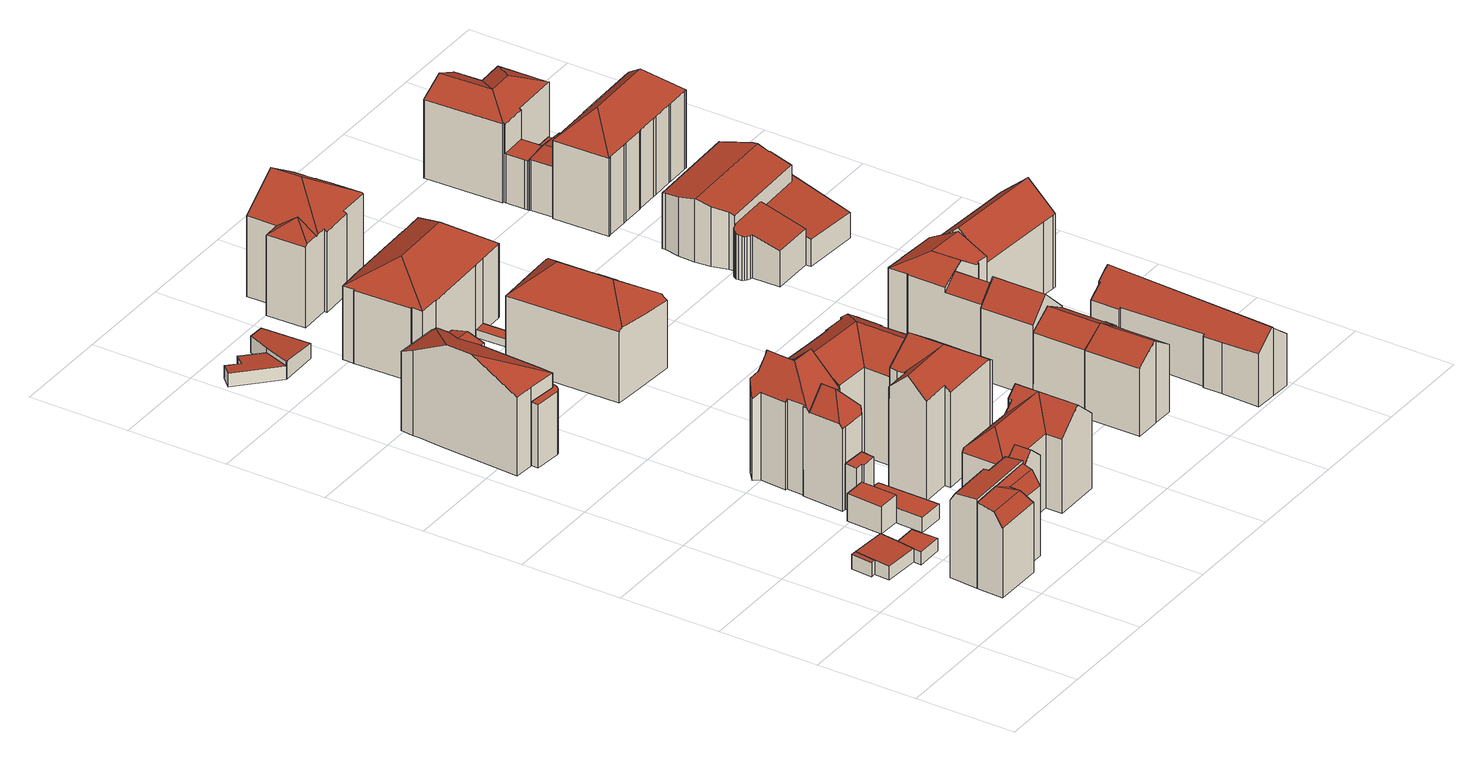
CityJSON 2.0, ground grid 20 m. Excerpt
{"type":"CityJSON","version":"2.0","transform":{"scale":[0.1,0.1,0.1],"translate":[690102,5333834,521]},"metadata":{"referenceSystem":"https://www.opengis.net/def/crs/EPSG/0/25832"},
"CityObjects":{
"building1":{"type":"Building","attributes":{"Gemeindeschluessel":"09162000","HoeheDach":"524.920","HoeheGrund":"521.940","Methode":"2000","NiedrigsteTraufeDesGebaeudes":"524.700","Geometrietyp2DReferenz":"3000","function":"31001_1000","roofType":"1000","measuredHeight":2.98},"geometry":[{"type":"MultiSurface","lod":"2","boundaries":[[[0,1,2,3]],[[4,5,6,7]],[[7,6,1,0]],[[4,7,0,3]],[[2,1,6,5]],[[3,2,5,4]]],"semantics":{"surfaces":[{"type":"WallSurface"},{"type":"GroundSurface"},{"type":"RoofSurface"}],"values":[0,0,0,1,2,0]}}]},
"building2":{"type":"Building","attributes":{"Gemeindeschluessel":"09162000","HoeheDach":"524.920","HoeheGrund":"521.780","Methode":"2000","NiedrigsteTraufeDesGebaeudes":"524.545","Geometrietyp2DReferenz":"3000","function":"31001_1000","roofType":"1000","measuredHeight":3.14},"geometry":[{"type":"MultiSurface","lod":"2","boundaries":[[[8,9,10,11]],[[11,10,12,13]],[[1,14,12,10,9]],[[13,12,14,15]],[[1,16,17,15,14]],[[16,1,9,8]],[[11,13,15,17,16,8]]],"semantics":{"surfaces":[{"type":"WallSurface"},{"type":"RoofSurface"},{"type":"GroundSurface"}],"values":[0,0,1,0,0,0,2]}}]},
"building3":{"type":"Building","attributes":{"Gemeindeschluessel":"09162000","HoeheDach":"538.920","HoeheGrund":"521.520","Methode":"2000","NiedrigsteTraufeDesGebaeudes":"535.650","Geometrietyp2DReferenz":"3000","function":"31001_1000","roofType":"1000","measuredHeight":17.4,"storeysAboveGround":4},"geometry":[{"type":"MultiSurface","lod":"2","boundaries":[[[18,19,20,21,22,23]],[[22,24,25,26,23]],[[27,28,29,30,31]],[[32,31,30,33]],[[27,20,19,28]],[[28,19,18,34]],[[32,33,35,24,22,21]],[[34,18,23,26]],[[29,28,34,36]],[[29,36,35,33,30]],[[25,24,35,36]],[[32,21,20,27,31]],[[34,26,25,36]]],"semantics":{"surfaces":[{"type":"WallSurface"},{"type":"RoofSurface"},{"type":"GroundSurface"}],"values":[0,0,1,0,1,1,2,1,1,0,0,0,1]}}]},
"building4":{"type":"Building","attributes":{"Gemeindeschluessel":"09162000","HoeheDach":"524.400","HoeheGrund":"521.820","Methode":"2000","NiedrigsteTraufeDesGebaeudes":"524.260","Geometrietyp2DReferenz":"3000","function":"31001_2000","roofType":"1000","measuredHeight":2.58},"geometry":[{"type":"MultiSurface","lod":"2","boundaries":[[[37,38,39,13]],[[37,13,11,40,41]],[[13,39,42,11]],[[43,44,42,39,38]],[[41,43,38,37]],[[11,42,44,40]],[[40,44,43,41]]],"semantics":{"surfaces":[{"type":"WallSurface"},{"type":"GroundSurface"},{"type":"RoofSurface"}],"values":[0,1,0,2,0,0,0]}}]},
"building5":{"type":"Building","attributes":{"Gemeindeschluessel":"09162000","HoeheDach":"539.530","HoeheGrund":"521.530","Methode":"2000","NiedrigsteTraufeDesGebaeudes":"537.250","Geometrietyp2DReferenz":"3000","function":"31001_1000","roofType":"1000","measuredHeight":18,"storeysAboveGround":4},"geometry":[{"type":"MultiSurface","lod":"2","boundaries":[[[45,46,47,48]],[[49,22,21,50]],[[51,52,46,45,53]],[[21,22,54,52,51,55]],[[54,22,49,48,47]],[[54,47,46,52]],[[51,53,56,55]],[[50,21,55,56]],[[50,56,53,45,48,49]]],"semantics":{"surfaces":[{"type":"RoofSurface"},{"type":"WallSurface"},{"type":"GroundSurface"}],"values":[0,1,1,2,1,1,1,1,0]}}]},
"building6":{"type":"Building","attributes":{"Gemeindeschluessel":"09162000","HoeheDach":"527.540","HoeheGrund":"522.010","Methode":"1000","NiedrigsteTraufeDesGebaeudes":"527.540","Geometrietyp2DReferenz":"3000","function":"31001_2000","roofType":"1000","measuredHeight":5.53,"storeysAboveGround":1},"geometry":[{"type":"MultiSurface","lod":"2","boundaries":[[[57,58,59,60]],[[61,62,63,64,65,59,58,66]],[[67,66,58,57]],[[68,69,70,64,63,62]],[[60,59,65,71]],[[72,68,62,61,66,67]],[[70,69,68,72,67,57,60,71]],[[71,65,64,70]]],"semantics":{"surfaces":[{"type":"WallSurface"},{"type":"RoofSurface"},{"type":"GroundSurface"}],"values":[0,1,0,0,0,0,2,0]}}]},
"building7":{"type":"Building","attributes":{"Gemeindeschluessel":"09162000","HoeheDach":"524.945","HoeheGrund":"521.910","Methode":"1000","NiedrigsteTraufeDesGebaeudes":"524.945","Geometrietyp2DReferenz":"3000","function":"31001_2000","roofType":"1000","measuredHeight":3.04},"geometry":[{"type":"MultiSurface","lod":"2","boundaries":[[[73,74,75,76,77,78]],[[79,80,81,82]],[[83,84,80,79]],[[85,74,73,78,86,83,79,82,87,88,89]],[[76,75,90,91,92,93,81,80,84,94,77]],[[88,92,91,89]],[[87,93,92,88]],[[77,94,84,83,86,78]],[[74,85,89,91,90,75]],[[82,81,93,87]]],"semantics":{"surfaces":[{"type":"WallSurface"},{"type":"GroundSurface"},{"type":"RoofSurface"}],"values":[0,0,0,1,2,0,0,0,0,0]}}]},
"building8":{"type":"Building","attributes":{"Gemeindeschluessel":"09162000","HoeheDach":"531.103","HoeheGrund":"521.870","Methode":"1000","NiedrigsteTraufeDesGebaeudes":"531.103","Geometrietyp2DReferenz":"3000","function":"31001_1000","roofType":"1000","measuredHeight":9.23},"geometry":[{"type":"MultiSurface","lod":"2","boundaries":[[[95,96,97,98]],[[99,100,101,79]],[[98,97,102,82]],[[101,100,103,104]],[[105,82,102,106,99,79]],[[82,105,79,101,104,95,98]],[[100,99,106,102,97,96,103]],[[104,103,96,95]]],"semantics":{"surfaces":[{"type":"WallSurface"},{"type":"GroundSurface"},{"type":"RoofSurface"}],"values":[0,0,0,0,0,1,2,0]}}]},
"building9":{"type":"Building","attributes":{"Gemeindeschluessel":"09162000","HoeheDach":"534.790","HoeheGrund":"521.990","Methode":"2000","NiedrigsteTraufeDesGebaeudes":"534.790","Geometrietyp2DReferenz":"3000","function":"31001_1000","roofType":"1000","measuredHeight":12.8},"geometry":[{"type":"MultiSurface","lod":"2","boundaries":[[[107,108,109,110]],[[111,112,113,108,107,114,115,116,117,118,119,120,121]],[[117,116,122,123]],[[112,111,124,125]],[[121,120,126,127]],[[120,119,128,126]],[[115,114,129,130]],[[108,113,131,109]],[[127,126,128,132,123,122,130,129,110,109,131,125,124]],[[114,107,110,129]],[[113,112,125,131]],[[118,117,123,132]],[[119,118,132,128]],[[116,115,130,122]],[[111,121,127,124]]],"semantics":{"surfaces":[{"type":"WallSurface"},{"type":"RoofSurface"},{"type":"GroundSurface"}],"values":[0,1,0,0,0,0,0,0,2,0,0,0,0,0,0]}}]},
"building10":{"type":"Building","attributes":{"name":"Artemed Fachklinik","Gemeindeschluessel":"09162000","HoeheDach":"542.940","HoeheGrund":"521.940","Methode":"2000","NiedrigsteTraufeDesGebaeudes":"537.300","Geometrietyp2DReferenz":"3000","function":"31001_1000","roofType":"3200","measuredHeight":21,"storeysAboveGround":4},"geometry":[{"type":"MultiSurface","lod":"2","boundaries":[[[133,134,135,136]],[[137,138,139,140]],[[141,142,143,144]],[[144,143,145,146]],[[147,148,149,150,151,152,153]],[[154,150,149,139,138,155]],[[156,157,158,159,160,135,134]],[[161,147,153,136,135,160]],[[136,153,152,133]],[[162,163,158,157,164]],[[165,155,138,137]],[[161,160,159,166]],[[156,167,164,157]],[[168,145,143,169]],[[170,162,164,167,171]],[[140,139,149,148]],[[152,151,134,133]],[[166,159,158,163]],[[162,170,141,144,146,172,173,174,175,165,137,140,148,147,161,166,163]],[[171,142,141,170]],[[173,172,168,169,154,155,165,175,174]],[[171,167,156,134,151,150,154,169,143,142]],[[146,145,168,172]]],"semantics":{"surfaces":[{"type":"WallSurface"},{"type":"RoofSurface"},{"type":"GroundSurface"}],"values":[0,0,0,0,0,1,1,0,1,0,0,0,1,1,0,0,0,0,2,0,0,1,0]}}]},
"building11":{"type":"Building","attributes":{"Gemeindeschluessel":"09162000","HoeheDach":"545.140","HoeheGrund":"521.812","Methode":"2000","NiedrigsteTraufeDesGebaeudes":"538.214","Geometrietyp2DReferenz":"3000","function":"31001_1000","roofType":"3100","measuredHeight":23.33,"storeysAboveGround":4},"geometry":[{"type":"MultiSurface","lod":"2","boundaries":[[[176,177,178,179]],[[180,181,182,183]],[[184,185,186,187]],[[188,189,190,191]],[[192,193,194,195]],[[196,197,188]],[[198,190,189,199,200,201,202,203]],[[182,204,183]],[[192,205,181,180,193]],[[206,207,208,197,196,209]],[[205,179,178,204,182,181]],[[210,211,203,202]],[[212,184,187,213]],[[214,215,216,217]],[[218,206,209,219,220]],[[212,221,216,215,200,199,183,204,178,177,185,184]],[[211,220,219,222,198,203]],[[195,194,208,207]],[[223,221,212,213]],[[201,200,215,214]],[[211,210,218,220]],[[188,197,208,194,193,180,183,199,189]],[[222,191,190,198]],[[219,209,196,188,191,222]],[[185,177,176,186]],[[217,216,221,223]],[[192,195,207,206,218,210,202,201,214,217,223,213,187,186,176,179,205]]],"semantics":{"surfaces":[{"type":"WallSurface"},{"type":"RoofSurface"},{"type":"GroundSurface"}],"values":[0,1,0,0,0,0,0,1,0,0,0,0,0,0,0,1,1,0,0,0,0,1,1,1,0,0,2]}}]},
"building12":{"type":"Building","attributes":{"Gemeindeschluessel":"09162000","HoeheDach":"541.260","HoeheGrund":"521.891","Methode":"2000","NiedrigsteTraufeDesGebaeudes":"536.840","Geometrietyp2DReferenz":"3000","function":"31001_1000","roofType":"3100","measuredHeight":19.37,"storeysAboveGround":4},"geometry":[{"type":"MultiSurface","lod":"2","boundaries":[[[224,225,226,227,228]],[[229,230,231,232,233]],[[234,235,226,225]],[[236,237,238,239]],[[240,235,234,241,242,243]],[[244,245,246,236,239]],[[247,248,249,250]],[[251,252,253,254]],[[230,229,250,249,245,244,255,241,234,225,224,256,257,258,251,254]],[[246,259,237,236]],[[260,248,247,261,262,263,264]],[[247,233,232,261]],[[257,256,265,266]],[[247,250,229,233]],[[258,267,252,251]],[[257,266,267,258]],[[224,228,265,256]],[[262,261,240,243]],[[255,263,242,241]],[[232,231,253,252,267,266,265,228,227,261]],[[261,227,226,235,240]],[[255,244,239,238,264,263]],[[245,249,248,260,259,246]],[[230,254,253,231]],[[260,264,238,237,259]],[[262,243,242,263]]],"semantics":{"surfaces":[{"type":"WallSurface"},{"type":"RoofSurface"},{"type":"GroundSurface"}],"values":[0,0,0,1,0,0,0,0,2,1,1,1,0,0,0,0,0,1,0,1,1,0,0,0,0,1]}}]},
"building13":{"type":"Building","attributes":{"Gemeindeschluessel":"09162000","HoeheDach":"524.060","HoeheGrund":"521.420","Methode":"2000","NiedrigsteTraufeDesGebaeudes":"523.660","Geometrietyp2DReferenz":"3000","function":"31001_2000","roofType":"1000","measuredHeight":2.64},"geometry":[{"type":"MultiSurface","lod":"2","boundaries":[[[268,269,270,271]],[[272,273,274,275]],[[275,274,276,277]],[[273,270,269,278,276,274]],[[271,270,273,272]],[[279,278,269,268]],[[277,276,278,279]],[[275,277,279,268,271,272]]],"semantics":{"surfaces":[{"type":"WallSurface"},{"type":"RoofSurface"},{"type":"GroundSurface"}],"values":[0,0,0,1,0,0,0,2]}}]},
"building14":{"type":"Building","attributes":{"Gemeindeschluessel":"09162000","HoeheDach":"545.864","HoeheGrund":"521.992","Methode":"2000","NiedrigsteTraufeDesGebaeudes":"540.482","Geometrietyp2DReferenz":"3000","function":"31001_1000","roofType":"3100","measuredHeight":23.87,"storeysAboveGround":4},"geometry":[{"type":"MultiSurface","lod":"2","boundaries":[[[280,281,282,283]],[[284,285,286,287]],[[288,289,290,291]],[[282,292,293,294,283]],[[295,296,297,298,299,300,301,302]],[[303,296,295,304]],[[297,296,303,305]],[[300,294,293,286,285,301]],[[293,292,287,286]],[[306,291,290,299,298]],[[298,297,305,306]],[[307,284,287,292,282,281,288,291,306,305,303,304]],[[289,288,281,280,308]],[[300,308,280,283,294]],[[289,308,300,299,290]],[[284,307,302,301,285]],[[295,302,307,304]]],"semantics":{"surfaces":[{"type":"WallSurface"},{"type":"RoofSurface"},{"type":"GroundSurface"}],"values":[0,0,0,0,1,0,0,1,0,0,0,2,0,1,1,0,0]}}]},
"building15":{"type":"Building","attributes":{"Gemeindeschluessel":"09162000","HoeheDach":"525.410","HoeheGrund":"521.920","Methode":"2000","NiedrigsteTraufeDesGebaeudes":"525.410","Geometrietyp2DReferenz":"3000","function":"31001_2000","roofType":"1000","measuredHeight":3.49},"geometry":[{"type":"MultiSurface","lod":"2","boundaries":[[[309,310,311,312]],[[313,314,310,309]],[[315,316,314,313]],[[312,311,316,315]],[[313,309,312,315]],[[316,311,310,314]]],"semantics":{"surfaces":[{"type":"WallSurface"},{"type":"GroundSurface"},{"type":"RoofSurface"}],"values":[0,0,0,0,1,2]}}]},
"building16":{"type":"Building","attributes":{"Gemeindeschluessel":"09162000","HoeheDach":"525.015","HoeheGrund":"521.400","Methode":"2000","NiedrigsteTraufeDesGebaeudes":"524.420","Geometrietyp2DReferenz":"3000","function":"31001_9998","roofType":"1000","measuredHeight":3.62,"storeysAboveGround":1},"geometry":[{"type":"MultiSurface","lod":"2","boundaries":[[[317,318,319,320]],[[321,322,272,271,317,320]],[[271,323,318,317]],[[272,324,323,271]],[[322,325,324,272]],[[325,326,319,318,323,324]],[[321,326,325,322]],[[320,319,326,321]]],"semantics":{"surfaces":[{"type":"WallSurface"},{"type":"GroundSurface"},{"type":"RoofSurface"}],"values":[0,1,0,0,0,2,0,0]}}]},
"building17":{"type":"Building","attributes":{"Gemeindeschluessel":"09162000","HoeheDach":"527.510","HoeheGrund":"521.949","Methode":"2000","NiedrigsteTraufeDesGebaeudes":"525.362","Geometrietyp2DReferenz":"3000","function":"31001_2000","roofType":"3200","measuredHeight":5.56},"geometry":[{"type":"MultiSurface","lod":"2","boundaries":[[[327,328,329,330,331]],[[327,331,332,333,334]],[[329,328,335,312]],[[336,337,338,339]],[[340,341,342,343]],[[343,342,337,336]],[[335,328,334,333,341]],[[331,330,339,338,332]],[[312,335,341,340]],[[333,332,338,337,342,341]],[[329,312,340,343,336,339,330]],[[328,327,334]]],"semantics":{"surfaces":[{"type":"WallSurface"},{"type":"RoofSurface"},{"type":"GroundSurface"}],"values":[0,1,0,0,0,0,1,0,0,1,2,1]}}]},
"building18":{"type":"Building","attributes":{"Gemeindeschluessel":"09162000","HoeheDach":"543.936","HoeheGrund":"521.970","Methode":"2000","NiedrigsteTraufeDesGebaeudes":"539.382","Geometrietyp2DReferenz":"3000","function":"31001_1000","roofType":"3100","measuredHeight":21.97,"storeysAboveGround":4},"geometry":[{"type":"MultiSurface","lod":"2","boundaries":[[[344,345,346,347]],[[348,349,350,351,352,353,344,347,354,355,356,357]],[[358,359,360,361,362,363]],[[364,355,354,347,365,366,367,368,369,359,358,363,370]],[[371,355,364,370,372]],[[306,373,374,350,349,348]],[[375,371,376,291]],[[377,367,366,378]],[[379,380,381,374,373,306,382,383,291,376,384,385,362,361,360,386,387,377,378,388,346,345]],[[360,359,369,386]],[[376,371,372,384]],[[388,365,347,346]],[[378,366,365,388]],[[380,352,351,381]],[[372,370,363,362,385,384]],[[383,382,306,348,357,389,375,291]],[[381,351,350,374]],[[380,379,345,344,353,352]],[[389,357,356,355,371,375]],[[369,368,367,377,387,386]]],"semantics":{"surfaces":[{"type":"WallSurface"},{"type":"RoofSurface"},{"type":"GroundSurface"}],"values":[0,1,0,1,1,0,0,0,2,0,0,0,0,0,0,0,0,0,1,0]}}]},
"building19":{"type":"Building","attributes":{"Gemeindeschluessel":"09162000","HoeheDach":"541.160","HoeheGrund":"521.910","Methode":"2000","NiedrigsteTraufeDesGebaeudes":"535.645","Geometrietyp2DReferenz":"3000","function":"31001_9998","roofType":"3200","measuredHeight":19.25,"storeysAboveGround":4},"geometry":[{"type":"MultiSurface","lod":"2","boundaries":[[[390,391,392,393,394,395,396,397,398,399,400,401,402,403,404]],[[399,405,406,400]],[[390,407,408,391]],[[403,402,401,409,410,411]],[[412,410,409,406,405,413]],[[403,411,414,404]],[[415,416,417,418,419,420]],[[421,413,398,397]],[[418,408,407,414,411,410,412,419]],[[420,419,412,413,421]],[[417,416,394,393,392,391,408,418]],[[398,413,405,399]],[[400,406,409,401]],[[396,395,394,416,415,420,421,397]],[[404,414,407,390]]],"semantics":{"surfaces":[{"type":"GroundSurface"},{"type":"WallSurface"},{"type":"RoofSurface"}],"values":[0,1,1,1,2,1,2,1,2,2,1,1,1,1,1]}}]},
"building20":{"type":"Building","attributes":{"Gemeindeschluessel":"09162000","HoeheDach":"541.720","HoeheGrund":"521.580","Methode":"2000","NiedrigsteTraufeDesGebaeudes":"536.432","Geometrietyp2DReferenz":"3000","function":"31001_9998","roofType":"3200","measuredHeight":20.14,"storeysAboveGround":4},"geometry":[{"type":"MultiSurface","lod":"2","boundaries":[[[422,423,424,425]],[[426,427,428,429]],[[430,431,432,433,434]],[[435,436,431,430,437,438]],[[439,440,427,426]],[[441,442,443,444]],[[445,440,439,446]],[[447,434,433,448,449,428,427,440]],[[450,449,448,451]],[[429,428,449,450]],[[425,424,452,453]],[[453,452,445,446]],[[454,432,431,436]],[[442,455,456,457,458,437,430,434,447,443]],[[459,457,456,460]],[[423,443,447,440,445,452,424]],[[438,437,458,461]],[[433,432,454,462,451,448]],[[443,423,422,444]],[[460,456,455,463]],[[463,455,442,441]],[[436,435,438,461,459,460,463,441,444,422,425,453,446,439,426,429,450,451,462,454]],[[461,458,457,459]]],"semantics":{"surfaces":[{"type":"WallSurface"},{"type":"RoofSurface"},{"type":"GroundSurface"}],"values":[0,0,1,0,0,0,0,1,0,0,0,0,0,1,0,1,0,0,0,0,0,2,0]}}]},
"building21":{"type":"Building","attributes":{"Gemeindeschluessel":"09162000","HoeheDach":"523.400","HoeheGrund":"521.807","Methode":"2000","NiedrigsteTraufeDesGebaeudes":"523.400","Geometrietyp2DReferenz":"3000","function":"31001_2000","roofType":"1000","measuredHeight":1.59},"geometry":[{"type":"MultiSurface","lod":"2","boundaries":[[[464,465,466,467]],[[467,468,469,464]],[[468,470,471,469]],[[469,471,465,464]],[[465,471,470,466]],[[467,466,470,468]]],"semantics":{"surfaces":[{"type":"WallSurface"},{"type":"GroundSurface"},{"type":"RoofSurface"}],"values":[0,1,0,0,2,0]}}]},
"building22":{"type":"Building","attributes":{"Gemeindeschluessel":"09162000","HoeheDach":"542.740","HoeheGrund":"521.013","Methode":"2000","NiedrigsteTraufeDesGebaeudes":"536.894","Geometrietyp2DReferenz":"3000","function":"31001_9998","roofType":"3200","measuredHeight":21.73,"storeysAboveGround":3},"geometry":[{"type":"MultiSurface","lod":"2","boundaries":[[[472,473,474]],[[475,476,477,478]],[[479,480,473,481]],[[482,483,484,485]],[[486,487,488,489]],[[490,491,492,493]],[[494,495,496,497]],[[478,477,498,499]],[[500,501,502,484,483,503,504,505]],[[506,500,505,507,472,474,508,509]],[[475,478,499,482,485,510,511,506,509,512,513,514,490,493,486,489,494,497,515,516]],[[479,512,509,508,480]],[[485,484,502,510]],[[508,474,473,480]],[[493,492,487,486]],[[507,481,473,472]],[[507,505,504,517,518,519,481]],[[511,501,500,506]],[[520,515,497,496]],[[489,488,495,494]],[[513,519,518,514]],[[490,514,518,517,491]],[[510,502,501,511]],[[476,475,516,521]],[[482,499,498,503,483]],[[520,496,495,488,487,492,491,517,504,503,498,477,476,521]],[[515,520,521,516]],[[513,512,479,481,519]]],"semantics":{"surfaces":[{"type":"RoofSurface"},{"type":"WallSurface"},{"type":"GroundSurface"}],"values":[0,1,0,1,1,1,1,1,0,1,2,1,1,0,1,1,0,1,1,1,1,1,1,1,1,0,1,1]}}]},
"building23":{"type":"Building","attributes":{"Gemeindeschluessel":"09162000","HoeheDach":"537.898","HoeheGrund":"521.130","Methode":"2000","NiedrigsteTraufeDesGebaeudes":"526.950","Geometrietyp2DReferenz":"3000","function":"31001_1000","roofType":"3100","measuredHeight":16.77,"storeysAboveGround":4},"geometry":[{"type":"MultiSurface","lod":"2","boundaries":[[[522,523,524,525]],[[526,527,528,529,530,531,532,533]],[[534,535,536,537]],[[538,539,534,537]],[[540,538,537,536,541]],[[542,543,544,529,528,527,526]],[[545,539,538,540]],[[522,546,541,536,547,523]],[[541,546,522,525,548,533,532,531,530,549,550,545,540]],[[544,535,550,549,530,529]],[[548,525,524,542,526,533]],[[534,539,545,550,535]],[[524,523,547,536,535,544,543,542]]],"semantics":{"surfaces":[{"type":"WallSurface"},{"type":"RoofSurface"},{"type":"GroundSurface"}],"values":[0,0,0,1,0,1,0,0,2,0,0,0,1]}}]},
"building24":{"type":"Building","attributes":{"Gemeindeschluessel":"09162000","HoeheDach":"537.700","HoeheGrund":"521.759","Methode":"2000","NiedrigsteTraufeDesGebaeudes":"524.798","Geometrietyp2DReferenz":"3000","function":"31001_1000","roofType":"3100","measuredHeight":15.94,"storeysAboveGround":4},"geometry":[{"type":"MultiSurface","lod":"2","boundaries":[[[551,552,553,554]],[[555,556,557,558]],[[559,560,561,562]],[[551,563,564,556,555,552]],[[564,565,561,560,557,556]],[[566,559,562,567]],[[558,553,552,555]],[[568,566,567,569,563,551,554]],[[568,554,553,558,557]],[[566,568,557,560,559]],[[564,563,569,565]],[[565,569,567,562,561]]],"semantics":{"surfaces":[{"type":"WallSurface"},{"type":"RoofSurface"},{"type":"GroundSurface"}],"values":[0,0,1,0,1,0,1,2,0,0,0,0]}}]},
"building25":{"type":"Building","attributes":{"Gemeindeschluessel":"09162000","HoeheDach":"540.357","HoeheGrund":"521.826","Methode":"2000","NiedrigsteTraufeDesGebaeudes":"524.115","Geometrietyp2DReferenz":"3000","function":"31001_1000","roofType":"3100","measuredHeight":18.53,"storeysAboveGround":4},"geometry":[{"type":"MultiSurface","lod":"2","boundaries":[[[570,569,567,571,572,573,574]],[[572,571,575,576,577]],[[578,579,580,581]],[[573,580,579,574]],[[582,583,584,585,586,577,576]],[[570,574,579,578,585,584]],[[567,569,583,582,587]],[[575,571,567,587]],[[581,586,585,578]],[[573,572,577,586,581,580]],[[583,569,570,584]],[[582,576,575,587]]],"semantics":{"surfaces":[{"type":"GroundSurface"},{"type":"WallSurface"},{"type":"RoofSurface"}],"values":[0,1,2,1,2,1,1,1,1,1,1,2]}}]},
"building26":{"type":"Building","attributes":{"Gemeindeschluessel":"09162000","HoeheDach":"540.900","HoeheGrund":"521.800","Methode":"2000","NiedrigsteTraufeDesGebaeudes":"530.980","Geometrietyp2DReferenz":"3000","function":"31001_9998","roofType":"3100","measuredHeight":19.1,"storeysAboveGround":6},"geometry":[{"type":"MultiSurface","lod":"2","boundaries":[[[588,589,590,591,592,593]],[[594,595,596,597,598,599,600,601,602]],[[603,602,601,604,605,606,607]],[[603,607,608]],[[609,610,611,600,599,598,597,572,612,589,588,593,613,614,615,616,617,618,619,620,621,622]],[[623,624,622,621,620,625]],[[591,626,627,628,629,592]],[[612,572,630,631,590,589]],[[607,606,605,632,624,623,625,633,634,635]],[[615,636,637,616]],[[618,634,633,619]],[[619,633,625,620]],[[590,631,630,596,595,638,639,627,626,591]],[[622,624,632,609]],[[594,638,595]],[[640,608,607,635,637,636,641]],[[592,629,628,641,636,615,614,613,593]],[[611,604,601,600]],[[597,596,630,572]],[[627,639,638,594,602,603,608,640,641,628]],[[604,611,610,609,632,605]],[[637,635,634,618,617,616]]],"semantics":{"surfaces":[{"type":"WallSurface"},{"type":"RoofSurface"},{"type":"GroundSurface"}],"values":[0,0,1,1,2,0,1,0,1,0,0,0,1,0,1,1,0,0,0,0,0,0]}}]},
"building27":{"type":"Building","attributes":{"Gemeindeschluessel":"09162000","HoeheDach":"535.684","HoeheGrund":"521.663","Methode":"2000","NiedrigsteTraufeDesGebaeudes":"531.321","Geometrietyp2DReferenz":"3000","function":"31001_1000","roofType":"3100","measuredHeight":14.02},"geometry":[{"type":"MultiSurface","lod":"2","boundaries":[[[642,643,644,645]],[[646,647,648,649,650]],[[651,652,653,654]],[[655,656,657,658]],[[659,649,648,660,645,644,653,652,661,662,663,664]],[[642,645,660,665]],[[666,667,668,669]],[[670,671,672,673,674,675,676,677,668,667,678,650,649,659,657,656,679,680,681]],[[670,681,682,683]],[[654,653,644,643]],[[665,660,648,647]],[[684,658,657,659,664]],[[685,677,676,686]],[[646,650,678,687]],[[674,673,688,689]],[[690,672,671,691]],[[692,689,688,690,691,683,682,693,694,655,658,684,695,696,697,651,654,643,642,665,647,646,687,666,669,685,686]],[[688,673,672,690]],[[694,679,656,655]],[[695,663,662,696]],[[682,681,680,693]],[[692,675,674,689]],[[671,670,683,691]],[[693,680,679,694]],[[669,668,677,685]],[[676,675,692,686]],[[687,678,667,666]],[[696,662,661,697]],[[695,684,664,663]],[[651,697,661,652]]],"semantics":{"surfaces":[{"type":"WallSurface"},{"type":"RoofSurface"},{"type":"GroundSurface"}],"values":[0,0,0,0,1,0,0,1,0,0,0,0,0,0,0,0,2,0,0,0,0,0,0,0,0,0,0,0,0,0]}}]},
"building28":{"type":"Building","attributes":{"Gemeindeschluessel":"09162000","HoeheDach":"524.904","HoeheGrund":"521.820","Methode":"1000","NiedrigsteTraufeDesGebaeudes":"524.904","Geometrietyp2DReferenz":"3000","function":"31001_2000","roofType":"1000","measuredHeight":3.08},"geometry":[{"type":"MultiSurface","lod":"2","boundaries":[[[698,699,700,701]],[[702,703,699,698]],[[704,705,706,707]],[[708,709,710,711,707,706]],[[700,712,713,714,715,701]],[[699,703,709,708,706,705,713,712,700]],[[714,713,705,704]],[[702,698,701,715,714,704,707,711,710]],[[710,709,703,702]]],"semantics":{"surfaces":[{"type":"WallSurface"},{"type":"RoofSurface"},{"type":"GroundSurface"}],"values":[0,0,0,0,0,1,0,2,0]}}]},
"building29":{"type":"Building","attributes":{"Gemeindeschluessel":"09162000","HoeheDach":"541.577","HoeheGrund":"521.660","Methode":"1000","NiedrigsteTraufeDesGebaeudes":"536.501","Geometrietyp2DReferenz":"3000","function":"31001_9998","roofType":"3100","measuredHeight":19.92},"geometry":[{"type":"MultiSurface","lod":"2","boundaries":[[[716,717,718,719,720,721,722,723,724]],[[722,725,726,723]],[[716,727,728,717]],[[718,729,730,719]],[[720,731,732,721]],[[733,726,725,732,731,734,735]],[[735,727,716,724,733]],[[720,719,730,734,731]],[[717,728,729,718]],[[729,728,727,735,734,730]],[[721,732,725,722]],[[733,724,723,726]]],"semantics":{"surfaces":[{"type":"GroundSurface"},{"type":"WallSurface"},{"type":"RoofSurface"}],"values":[0,1,1,1,1,2,1,1,1,2,1,1]}}]},
"building30":{"type":"Building","attributes":{"name":"Kirche","Gemeindeschluessel":"09162000","HoeheDach":"534.490","HoeheGrund":"521.723","Methode":"2000","NiedrigsteTraufeDesGebaeudes":"526.910","Geometrietyp2DReferenz":"3000","function":"31001_3041","roofType":"3100","measuredHeight":12.77,"storeysAboveGround":1},"geometry":[{"type":"MultiSurface","lod":"2","boundaries":[[[736,737,738,739]],[[740,741,742,743]],[[744,745,746,747]],[[748,749,750,751]],[[752,753,754,755,756]],[[744,757,758,749,748,745]],[[737,759,760,761,762,755,754,763,764,765,766,767,768,769,770,738]],[[771,772,753,752]],[[773,767,766,774]],[[775,759,737,736]],[[743,742,776,777]],[[778,779,765,764,780,781,782]],[[783,763,754,753]],[[778,782,784,785,786,787,740,743,777,757,744,747,771,752,756,788,789,790,775,736,739,791,792,793,773,774,779]],[[750,780,764,763,783,751]],[[792,769,768,793]],[[757,777,776,794,758]],[[786,795,796,787]],[[747,746,772,771]],[[789,761,760,790]],[[788,762,761,789]],[[774,766,765,779]],[[793,768,767,773]],[[782,781,797,784]],[[798,794,776,742,741,796,795,799]],[[790,760,759,775]],[[787,796,741,740]],[[756,755,762,788]],[[785,799,795,786]],[[772,746,745,748,751,783,753]],[[791,770,769,792]],[[785,784,797,798,799]],[[780,750,749,758,794,798,797,781]],[[739,738,770,791]]],"semantics":{"surfaces":[{"type":"WallSurface"},{"type":"RoofSurface"},{"type":"GroundSurface"}],"values":[0,0,0,0,0,0,1,0,0,0,0,0,0,2,0,0,0,0,0,0,0,0,0,0,1,0,0,0,0,1,0,0,1,0]}}]},
"building31":{"type":"Building","attributes":{"Gemeindeschluessel":"09162000","HoeheDach":"531.040","HoeheGrund":"521.744","Methode":"2000","NiedrigsteTraufeDesGebaeudes":"531.040","Geometrietyp2DReferenz":"3000","function":"31001_2000","roofType":"1000","measuredHeight":9.3},"geometry":[{"type":"MultiSurface","lod":"2","boundaries":[[[800,801,802,803,804,805]],[[806,807,808,809,810,811]],[[808,803,802,809]],[[810,801,800,811]],[[807,804,803,808]],[[811,800,805,806]],[[806,805,804,807]],[[809,802,801,810]]],"semantics":{"surfaces":[{"type":"RoofSurface"},{"type":"GroundSurface"},{"type":"WallSurface"}],"values":[0,1,2,2,2,2,2,2]}}]},
"building32":{"type":"Building","attributes":{"Gemeindeschluessel":"09162000","HoeheDach":"539.860","HoeheGrund":"521.400","Methode":"2000","NiedrigsteTraufeDesGebaeudes":"525.475","Geometrietyp2DReferenz":"3000","function":"31001_9998","roofType":"3100","measuredHeight":18.46,"storeysAboveGround":5},"geometry":[{"type":"MultiSurface","lod":"2","boundaries":[[[812,813,814,815,816,817,818,819,820,821,822,823,824,825,826,827,828,829,830,831]],[[813,812,832,833,834,835]],[[829,828,836,837,838,839]],[[818,840,841,819]],[[814,842,843,815]],[[844,845,846,847,848,833,832,849]],[[849,850,851,844]],[[819,841,852,820]],[[830,851,850,831]],[[816,853,854,817]],[[823,822,847,846,855]],[[845,856,857,858,855,846]],[[826,825,857,856,859]],[[860,852,841,840,854,853,843,842,835,834,861]],[[834,833,848,861]],[[828,827,862,863,864,836]],[[865,866,838,837]],[[820,852,860,821]],[[844,851,839,838,866,845]],[[864,863,866,865]],[[824,858,857,825]],[[832,812,831,850,849]],[[813,835,842,814]],[[858,824,823,855]],[[815,843,853,816]],[[826,859,862,827]],[[845,866,863,862,859,856]],[[830,829,839,851]],[[865,837,836,864]],[[822,821,860,861,848,847]],[[817,854,840,818]]],"semantics":{"surfaces":[{"type":"GroundSurface"},{"type":"WallSurface"},{"type":"RoofSurface"}],"values":[0,1,1,1,1,2,2,1,1,1,1,2,1,2,1,1,1,1,2,1,1,1,1,1,1,1,2,1,2,1,1]}}]},
"building33":{"type":"Building","attributes":{"Gemeindeschluessel":"09162000","HoeheDach":"542.842","HoeheGrund":"521.498","Methode":"1000","NiedrigsteTraufeDesGebaeudes":"531.617","Geometrietyp2DReferenz":"3000","function":"31001_9998","roofType":"3100","measuredHeight":21.34,"storeysAboveGround":5},"geometry":[{"type":"MultiSurface","lod":"2","boundaries":[[[867,868,869,870,871,872]],[[873,874,875,876]],[[877,878,879,880,881,882]],[[883,884,885,886,887]],[[888,889,890,891,892,893,894,875,874,895,896,897,898,899]],[[888,899,900,901,902,903,882,881,870,869,904]],[[883,887,905,906]],[[907,900,908,909]],[[872,871,910,886,885]],[[909,908,898,911]],[[912,890,889,913]],[[914,901,900,907]],[[911,898,897,915]],[[867,872,885,884]],[[910,880,879,916,905,887,886]],[[906,905,916,917]],[[868,918,904,869]],[[876,875,894,919]],[[917,916,879,878]],[[893,920,919,894]],[[881,880,910,871,870]],[[915,897,896,921]],[[922,892,891,923]],[[920,893,892,922]],[[889,888,904]],[[920,922,923,912,913,918,868,867,884,883,906,917,878,877,924,925,914,907,909,911,915,921,926,873,876,919]],[[877,882,903,924]],[[923,891,890,912]],[[902,925,924,903]],[[925,902,901,914]],[[921,896,895,926]],[[926,895,874,873]],[[913,889,904,918]],[[898,908,900,899]]],"semantics":{"surfaces":[{"type":"WallSurface"},{"type":"RoofSurface"},{"type":"GroundSurface"}],"values":[0,0,0,0,1,1,0,0,1,0,0,0,0,0,1,0,0,0,0,0,0,0,0,0,1,2,0,0,0,0,0,0,0,1]}}]}
},
"vertices":[
[92,308,9],[92,308,39],[89,267,37],[89,267,9],[78,267,9],[78,267,37],[81,309,39],[81,309,9],
[164,303,8],[164,303,39],[162,269,37],[162,269,8],[159,233,35],[159,233,8],[87,237,35],[87,237,8],[92,308,8],[89,267,8],
[209,99,179],[210,99,179],[297,100,179],[297,100,5],[150,98,5],[150,98,179],[147,45,5],[147,45,146],[148,62,173],[297,81,173],[229,82,173],[245,64,146],[245,64,147],[296,63,146],[296,63,5],[245,64,5],[229,61,173],[245,44,5],[245,44,146],
[158,217,8],[158,217,34],[159,233,34],[211,270,8],[211,217,8],[162,269,34],[211,217,33],[211,270,33],
[246,146,179],[246,156,164],[154,156,162],[153,145,179],[150,98,185],[297,100,185],[246,135,5],[246,156,5],[246,135,181],[154,156,5],[297,135,5],[297,135,181],
[206,398,10],[206,398,65],[235,397,65],[235,397,10],[247,325,65],[248,325,65],[249,344,65],[251,392,65],[251,397,65],[201,326,65],[201,326,10],[248,325,10],[249,344,10],[251,392,10],[251,397,10],[247,325,10],
[247,270,9],[297,269,9],[297,269,39],[247,270,39],[245,270,39],[245,270,9],[251,392,9],[251,392,39],[282,392,39],[282,392,9],[248,325,9],[248,325,39],[299,392,9],[247,318,9],[285,392,9],[288,395,9],[299,394,9],[299,392,39],[299,394,39],[288,395,39],[285,392,39],[247,318,39],
[237,422,9],[237,422,101],[285,419,101],[285,419,9],[251,392,101],[251,397,101],[251,397,9],[282,392,101],[235,397,101],[235,397,9],[252,392,9],[252,392,101],
[124,932,138],[119,930,138],[119,930,10],[124,932,10],[124,944,138],[65,950,138],[64,935,138],[128,936,138],[131,940,138],[133,945,138],[134,950,138],[134,956,138],[132,961,138],[129,965,138],[125,969,138],[133,945,10],[134,950,10],[124,944,10],[65,950,10],[129,965,10],[125,969,10],[132,961,10],[128,936,10],[131,940,10],[64,935,10],[134,956,10],
[139,1164,163],[139,1164,168],[144,1164,168],[144,1164,163],[41,1198,9],[41,1198,169],[129,1191,169],[129,1191,9],[125,969,9],[125,969,169],[124,944,168],[124,944,9],[65,950,168],[65,950,9],[146,1187,9],[129,1188,9],[129,1188,170],[135,1188,170],[140,1188,168],[140,1188,163],[146,1187,163],[34,1101,219],[39,1174,181],[117,1131,178],[145,1129,178],[145,1130,178],[147,1162,169],[144,1162,169],[144,1162,9],[142,1094,9],[145,1130,9],[142,1094,168],[39,1174,9],[147,1162,9],[134,1095,168],[25,952,168],[31,1049,219],[130,1095,9],[130,1095,170],[25,952,9],[30,1040,9],[35,1114,9],[38,1158,9],
[261,614,8],[261,614,210],[280,612,233],[280,612,8],[329,549,241],[334,608,185],[332,608,185],[282,553,241],[230,606,172],[252,624,197],[252,624,8],[230,606,8],[303,488,181],[234,493,181],[234,493,182],[268,490,224],[325,489,8],[325,489,184],[322,489,184],[322,489,8],[305,487,179],[305,487,181],[230,428,183],[235,500,188],[235,506,188],[235,506,8],[230,422,8],[230,422,175],[286,612,241],[334,608,8],[301,433,8],[305,489,8],[305,489,183],[301,433,179],[237,422,8],[237,422,175],[240,595,185],[240,595,8],[238,506,8],[238,506,191],[240,541,190],[240,541,8],[285,419,8],[294,427,187],[285,419,176],[236,542,185],[266,459,224],[236,542,8],
[485,228,9],[453,228,9],[453,228,184],[474,228,203],[485,228,193],[425,101,9],[520,102,9],[520,102,162],[474,101,203],[425,101,159],[453,221,9],[453,221,183],[325,100,191],[325,134,191],[297,134,166],[297,100,166],[432,222,165],[298,223,9],[298,223,159],[303,223,165],[297,100,9],[353,100,9],[353,100,166],[425,134,159],[353,134,159],[353,134,9],[425,134,9],[523,139,9],[523,139,159],[520,138,162],[520,138,9],[297,135,9],[519,228,9],[519,189,9],[523,187,9],[353,134,166],[353,134,158],[474,181,203],[339,182,203],[297,135,159],[297,134,158],[519,228,162],[519,189,162],[523,187,159],
[68,1548,4],[68,1548,27],[104,1512,27],[104,1512,4],[81,1457,4],[81,1457,31],[7,1528,31],[7,1528,4],[27,1549,29],[27,1549,4],[50,1528,28],[50,1528,4],
[395,396,214],[395,396,10],[334,395,10],[334,395,214],[392,306,10],[392,306,202],[392,318,212],[392,318,10],[394,417,10],[394,417,207],[395,432,208],[395,432,10],[333,317,10],[333,317,212],[334,357,249],[527,308,195],[527,370,195],[519,370,201],[519,429,201],[452,431,249],[452,359,249],[517,308,202],[519,308,200],[527,370,10],[527,308,10],[519,370,10],[519,429,10],[519,308,10],[395,404,207],
[193,1144,9],[193,1144,44],[249,1140,44],[249,1140,9],[186,1031,9],[186,1031,44],[241,1027,9],[241,1027,44],
[121,1555,4],[121,1555,37],[156,1556,34],[156,1556,4],[160,1458,4],[83,1456,4],[104,1512,38],[81,1457,40],[83,1456,40],[160,1458,34],
[254,1189,46],[250,1140,46],[250,1140,9],[254,1192,9],[254,1192,44],[199,1191,48],[215,1167,65],[232,1166,65],[249,1140,46],[197,1190,9],[197,1190,46],[198,1190,47],[198,1190,9],[194,1144,9],[194,1144,46],[197,1189,46],[197,1189,9],
[535,593,184],[535,593,10],[527,601,10],[527,601,189],[519,429,194],[519,476,194],[519,532,194],[526,532,190],[526,584,190],[527,585,190],[527,600,190],[461,542,229],[461,480,229],[461,430,229],[396,603,193],[444,600,193],[444,600,10],[396,603,10],[334,608,10],[334,608,193],[396,546,229],[518,610,184],[510,602,189],[462,605,189],[462,604,190],[462,600,193],[330,551,229],[396,484,190],[325,489,190],[519,476,10],[519,532,10],[395,432,189],[396,484,10],[462,605,10],[510,602,10],[527,585,10],[526,584,10],[526,532,10],[461,430,10],[396,432,10],[325,489,10],[330,551,10],[462,600,10],[462,604,10],[518,610,10],[396,432,190],
[456,1024,9],[452,1024,9],[455,933,9],[455,929,9],[455,922,9],[394,926,9],[325,931,9],[317,932,9],[311,1158,9],[366,1160,9],[389,1161,9],[447,1163,9],[447,1159,9],[450,1062,9],[455,1062,9],[366,1160,152],[389,1161,152],[456,1024,152],[452,1024,155],[447,1163,152],[447,1159,155],[450,1062,155],[383,1099,202],[311,1158,152],[455,1062,152],[394,926,151],[455,922,146],[455,929,151],[455,933,155],[387,988,202],[325,931,157],[317,932,152],
[188,1271,6],[188,1271,155],[187,1271,154],[187,1271,6],[224,1410,6],[224,1410,155],[224,1411,154],[224,1411,6],[443,1256,155],[444,1256,154],[439,1417,154],[438,1417,155],[376,1334,207],[443,1256,6],[444,1256,6],[440,1256,155],[440,1256,6],[183,1408,6],[183,1408,155],[230,1249,6],[230,1249,155],[188,1248,155],[188,1248,6],[184,1385,155],[184,1385,6],[250,1330,207],[387,1415,155],[387,1416,154],[387,1416,6],[387,1415,6],[183,1385,154],[183,1385,6],[439,1417,6],[230,1248,154],[363,1252,154],[387,1253,154],[440,1255,154],[387,1253,6],[363,1252,6],[440,1255,6],[438,1417,6],[230,1248,6],
[366,1160,8],[366,1160,24],[363,1252,24],[363,1252,8],[387,1253,8],[389,1161,8],[387,1253,24],[389,1161,24],
[278,1522,167],[276,1558,195],[248,1521,167],[437,1582,0],[437,1582,166],[438,1577,165],[438,1577,0],[241,1600,162],[241,1599,163],[274,1601,163],[435,1527,0],[435,1527,167],[371,1525,167],[371,1525,0],[430,1644,0],[430,1644,168],[431,1622,168],[431,1622,0],[432,1666,0],[432,1666,166],[433,1644,166],[433,1644,0],[436,1623,0],[436,1623,165],[436,1618,165],[436,1618,0],[433,1577,169],[433,1577,0],[305,1523,167],[305,1517,163],[371,1519,163],[435,1530,169],[358,1602,217],[284,1522,167],[305,1523,0],[278,1522,163],[243,1521,163],[243,1521,0],[371,1519,0],[305,1517,0],[241,1600,0],[275,1601,0],[274,1660,0],[446,1609,0],[447,1595,0],[355,1663,217],[274,1660,164],[275,1601,163],[446,1609,159],[447,1595,159],
[809,129,1],[809,129,138],[768,129,165],[768,129,1],[716,129,138],[716,131,138],[715,216,138],[715,240,138],[715,240,1],[715,216,1],[716,131,1],[716,129,1],[810,237,59],[810,237,137],[810,217,137],[810,217,59],[847,216,59],[845,236,59],[847,216,1],[810,217,1],[763,129,169],[762,215,169],[762,238,169],[845,236,1],[810,214,1],[810,214,137],[763,129,1],[762,238,1],[810,237,1],
[846,260,8],[846,260,38],[845,236,38],[845,236,8],[810,259,38],[810,259,139],[810,237,139],[810,237,38],[715,240,139],[762,238,167],[762,345,167],[715,345,139],[809,259,8],[809,259,139],[809,346,139],[715,240,8],[715,345,8],[810,237,8],[809,346,8],
[808,431,8],[714,451,8],[808,452,8],[842,452,8],[842,431,8],[714,451,153],[755,452,194],[808,452,143],[809,431,31],[842,431,31],[842,452,44],[809,452,45],[756,345,194],[809,346,142],[808,431,142],[809,431,142],[809,452,142],[715,345,153],
[747,452,8],[766,452,8],[766,452,160],[747,452,186],[719,452,157],[719,452,8],[813,518,100],[808,514,100],[806,511,103],[806,511,8],[808,514,8],[813,518,8],[815,521,8],[815,521,168],[813,518,167],[808,519,167],[839,518,168],[839,576,199],[808,578,199],[762,581,199],[763,522,199],[839,587,8],[839,576,8],[839,518,8],[776,452,8],[719,456,8],[718,525,8],[718,602,8],[719,602,8],[718,640,8],[718,641,8],[757,638,8],[757,640,8],[807,636,8],[839,634,8],[807,636,167],[839,634,167],[757,640,167],[747,454,186],[746,523,186],[718,525,157],[719,456,157],[808,452,102],[776,452,146],[839,587,193],[757,638,168],[718,641,168],[718,640,168],[718,602,167],[719,602,168],[808,519,100],[763,522,163],[746,523,187],[718,525,167],
[931,346,7],[903,348,7],[903,348,103],[931,346,126],[975,347,7],[953,348,7],[953,348,144],[957,348,147],[975,347,132],[905,289,7],[905,289,107],[902,289,105],[902,289,7],[981,0,7],[981,0,112],[942,1,143],[942,1,7],[938,2,147],[931,349,126],[903,117,113],[899,117,110],[899,79,111],[897,3,114],[931,349,7],[1002,341,7],[1002,341,110],[999,286,109],[999,286,7],[992,125,108],[993,156,109],[990,157,112],[993,221,112],[998,221,108],[1000,257,107],[996,257,111],[997,286,111],[975,343,132],[984,48,111],[986,77,111],[988,125,111],[988,125,7],[992,125,7],[897,3,7],[997,286,7],[996,257,7],[975,343,7],[993,221,7],[998,221,7],[990,157,7],[993,156,7],[1000,257,7],[986,77,7],[984,48,7],[899,79,7],[899,117,7],[903,117,7],
[899,378,8],[899,378,39],[843,382,39],[843,382,8],[903,407,8],[903,407,39],[843,448,8],[843,448,39],[841,468,39],[841,468,8],[850,467,39],[910,463,39],[910,463,8],[850,467,8],[845,428,39],[846,448,39],[846,448,8],[845,428,8],
[1035,504,7],[1028,504,7],[1000,506,7],[839,518,7],[839,587,7],[839,634,7],[1009,622,7],[1036,620,7],[1044,619,7],[1009,622,155],[1036,620,155],[1035,504,155],[1028,504,155],[1000,506,155],[839,518,155],[839,587,196],[839,634,155],[1044,619,155],[839,576,206],[1040,562,206],
[764,968,7],[764,968,97],[763,973,98],[763,973,7],[777,1138,7],[777,1138,119],[969,1144,119],[969,1144,7],[990,1033,7],[990,1033,94],[978,884,59],[978,884,7],[976,1045,97],[976,1045,129],[972,999,119],[972,999,86],[865,902,7],[865,902,64],[865,902,80],[781,900,80],[781,900,7],[975,1047,7],[975,1047,129],[766,964,95],[770,960,95],[775,958,94],[780,957,94],[868,996,102],[782,993,102],[782,991,102],[778,991,102],[773,990,101],[768,987,101],[765,983,100],[763,978,99],[865,891,7],[865,891,62],[773,990,7],[778,991,7],[766,964,7],[979,1082,133],[979,1082,7],[782,998,7],[782,991,7],[782,993,119],[782,1005,122],[782,1005,7],[868,996,86],[773,1035,7],[770,1068,7],[771,1101,7],[778,1131,7],[780,957,7],[775,958,7],[770,960,7],[763,978,7],[765,983,7],[768,987,7],[978,1072,135],[771,1101,127],[778,1131,120],[773,1035,128],[770,1065,135],[770,1068,134],
[816,1403,100],[816,1399,100],[850,1401,100],[850,1415,100],[816,1414,100],[816,1408,100],[816,1408,7],[816,1414,7],[850,1415,7],[850,1401,7],[816,1399,7],[816,1403,7],
[815,1451,4],[815,1446,4],[816,1414,4],[816,1408,4],[816,1403,4],[816,1399,4],[762,1398,4],[762,1401,4],[762,1407,4],[761,1444,4],[761,1449,4],[758,1449,4],[753,1606,4],[802,1607,4],[853,1609,4],[853,1610,4],[909,1612,4],[910,1556,4],[911,1556,4],[914,1454,4],[815,1451,164],[815,1448,162],[815,1448,103],[815,1446,103],[909,1612,45],[910,1557,45],[910,1557,162],[910,1556,163],[762,1398,103],[762,1401,103],[816,1414,103],[816,1408,103],[860,1503,189],[808,1501,189],[760,1449,164],[761,1449,164],[761,1446,162],[913,1454,164],[914,1454,163],[911,1556,163],[762,1407,103],[816,1403,103],[816,1399,103],[758,1449,163],[804,1607,189],[802,1607,188],[753,1606,163],[853,1609,164],[761,1444,103],[761,1446,103],[853,1610,164],[856,1610,162],[856,1610,45],[858,1555,45],[858,1555,162],
[762,1394,5],[764,1349,5],[764,1349,163],[764,1350,162],[764,1350,107],[762,1394,107],[919,1241,5],[919,1241,163],[913,1241,163],[913,1241,5],[864,1353,5],[862,1398,5],[862,1398,106],[864,1353,106],[864,1353,162],[864,1353,163],[816,1399,5],[762,1398,5],[762,1398,107],[810,1399,111],[816,1399,111],[818,1295,218],[763,1236,163],[768,1237,163],[814,1238,163],[819,1238,163],[864,1239,163],[869,1240,163],[964,1243,163],[969,1243,163],[1015,1244,163],[1020,1244,163],[961,1299,218],[1016,1357,163],[1011,1357,163],[1012,1357,163],[864,1352,164],[760,1349,163],[850,1401,107],[850,1401,5],[1016,1357,5],[1017,1324,163],[1017,1324,5],[812,1352,111],[1020,1244,5],[768,1237,5],[763,1236,5],[1011,1357,5],[1015,1244,5],[862,1401,106],[862,1401,5],[760,1349,5],[869,1240,5],[864,1239,5],[969,1243,5],[819,1238,5],[814,1238,5],[864,1352,5],[1012,1357,5],[964,1243,5]
]}
